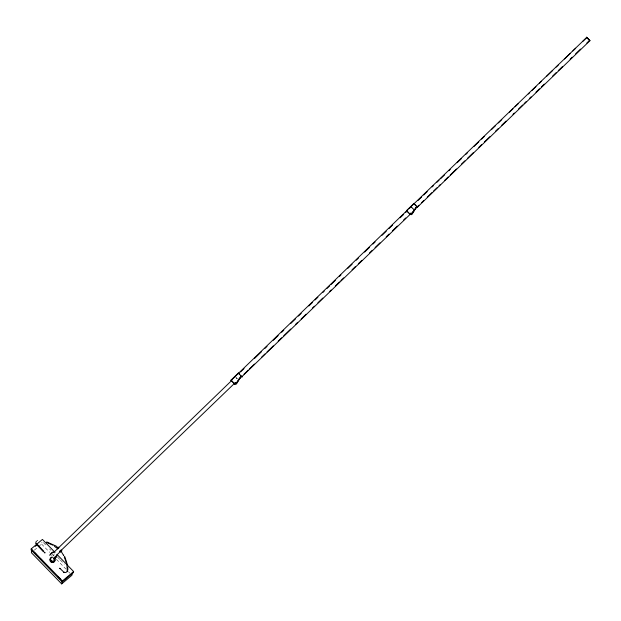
<?xml version="1.0" encoding="UTF-8"?>
<svg xmlns="http://www.w3.org/2000/svg" width="621" height="621" viewBox="0 0 621 621"><rect width="100%" height="100%" fill="white"/><g stroke="black" fill="none" stroke-linecap="round" stroke-linejoin="round"><path stroke-width="0.47" stroke-dasharray="3.1 2.33" d="M34.287 550.198L41.584 544.035L41.964 542.195M235.98 377.537L237.369 378.973M237.253 378.911L235.879 377.483M43.501 542.661L46.87 546.131M49.564 548.91L50.914 550.299M57.652 557.231L59.678 559.319M60.346 560.01L64.39 564.171M41.584 544.035L49.672 552.356M56.41 559.296L65.849 569.015M68.543 571.786L69.894 573.175M51.388 555.702A2.003 1.863 11.6 0 1 51.411 555.221M54.229 553.924A2.003 1.863 11.6 0 1 54.664 554.204"/><path stroke-width="0.93" d="M52.42 552.962L51.978 553.024M57.784 548.304C52.327 546.356 54.058 543.321 58.063 547.877M67.798 569.131C67.13 575.248 67.099 566.104 66.889 565.071M35.785 542.684L36.414 541.116M55.028 552.403L42.414 539.424L31.26 548.848L31.05 549.88L62.247 581.993L73.394 572.57L73.612 571.537L57.016 554.452M31.927 549.911L31.36 552.667L61.689 583.895L71.912 575.256L72.478 572.5M61.689 583.895L62.255 581.14M62.247 581.993L62.457 580.961L73.612 571.537M50.914 554.211L51.209 553.746M60.462 551.169L61.029 550.579M55.579 556.657C52.172 560.654 58.079 555.391 55.106 557.301M236.298 383.11L240.661 377.056L236.562 383.794L235.576 384.298L240.661 377.056M411.816 213.57L416.179 207.515L412.08 214.253L411.094 214.75L416.179 207.515M67.091 571.064L67.681 571.258M58.948 547.862L58.39 547.256L57.241 548.366L57.8 548.972L57.877 548.428M51.38 553.552L51.768 553.187M231.346 380.58L230.981 380.176L238.309 373.097L238.775 373.555M406.864 211.039L406.491 210.635L413.827 203.548L414.58 204.301M231.462 380.712L231.167 380.37L237.827 373.935M238.79 373.632L238.495 373.291L408.013 209.533M408.913 208.672L411.281 206.917M411.343 206.319L586.791 37.369L589.95 40.668L417.359 207.228M53.484 552.674L231.214 380.983M240.552 371.963L244.037 368.595M254.494 358.496L261.464 351.765M264.95 348.397L267.038 346.378M273.318 340.316L278.192 335.604M281.678 332.235L283.774 330.217M290.744 323.487L295.619 318.767M298.406 316.081L301.193 313.388M308.862 305.974L312.347 302.613M315.134 299.92L317.929 297.226M322.804 292.514L324.201 291.164M326.988 288.47L329.774 285.776M331.172 284.434L335.348 280.389M339.532 276.353L340.929 275.002M347.9 268.272L352.084 264.228M356.26 260.191L358.356 258.173M364.628 252.11L369.503 247.399M372.988 244.03L375.084 242.011M382.055 235.281L386.231 231.237M389.025 228.544L392.511 225.182M400.172 217.769L403.658 214.408M405.754 212.382L407.143 211.039M418.158 200.397L421.643 197.028M423.739 195.01L427.225 191.641M432.1 186.929L433.497 185.586M436.982 182.217L439.07 180.199M440.468 178.848L444.652 174.811M448.828 170.767L450.225 169.424M457.196 162.694L461.38 158.65M465.556 154.613L467.652 152.587M473.924 146.533L478.807 141.821M481.593 139.127L484.38 136.434M491.351 129.696L495.535 125.659M498.321 122.966L501.807 119.597M509.476 112.191L512.962 108.822M515.05 106.804L518.535 103.435M528.292 94.012L529.69 92.661M531.778 90.643L535.962 86.606M539.447 83.237L541.535 81.219M546.418 76.507L552.69 70.445M556.175 67.076L558.263 65.058M564.536 58.995L570.117 53.616M572.904 50.922L575.69 48.228M582.661 41.491L586.845 37.454L589.95 40.668M59.903 551.106L61.044 549.996L61.805 550.804L60.664 551.914L59.903 551.106L60.353 551.588L56.255 555.539M60.136 551.347L234.684 383.18M238.456 379.547L239.846 378.197M244.03 374.16L248.214 370.116M249.603 368.773L254.486 364.061M261.457 357.323L264.942 353.962M267.03 351.936L273.302 345.881M278.185 341.162L281.67 337.801M283.758 335.782L290.729 329.045M295.612 324.333L297.7 322.315M301.185 318.946L306.068 314.234M312.34 308.171L314.428 306.153M317.913 302.784L322.796 298.072M329.767 291.342L331.156 289.991M335.34 285.955L339.524 281.911M340.913 280.568L343.708 277.874M352.068 269.793L355.554 266.425M358.34 263.731L361.826 260.37M369.495 252.957L372.282 250.263M375.068 247.577L379.951 242.858M386.223 236.803L389.01 234.109M392.495 230.74L397.378 226.028M403.65 219.966L405.738 217.948M416.753 207.305L418.849 205.287M421.636 202.593L423.724 200.575M427.209 197.206L432.092 192.494M433.489 191.144L436.967 187.783M439.063 185.757L440.452 184.414M444.636 180.369L448.121 177.008M450.217 174.982L456.489 168.928M461.364 164.216L464.85 160.847M467.636 158.153L473.218 152.766M478.791 147.379L481.578 144.685M484.372 141.992L489.946 136.604M495.519 131.217L498.306 128.524M501.791 125.163L505.975 121.118M512.946 114.388L514.343 113.038M518.527 109.001L522.703 104.957M524.101 103.614L526.189 101.596M529.674 98.227L531.071 96.876M535.946 92.164L539.432 88.803M541.528 86.777L544.314 84.083M552.682 76.01L556.16 72.641M558.256 70.623L562.44 66.579M570.101 59.174L572.197 57.155M575.683 53.786L580.557 49.075M586.829 43.012L589.624 40.318L586.845 37.454M241.748 376.637L242.112 377.04L241.81 376.745L410.264 214.245M413.043 211.559L414.432 210.216M55.013 557.347L54.33 557.844M35.234 546.348L36.623 545.168M411.187 213.896C409.55 214.982 410.892 211.893 411.56 213.282M235.67 383.444C234.032 384.531 235.382 381.441 236.042 382.831M63.629 555.244L63.878 555.143M63.552 555.391L60.85 550.858M416.45 207.794L415.837 207.398M240.932 377.335L240.319 376.947M236.027 382.831L236.64 383.227M46.73 541.9L54.555 545.417M46.544 542.482L52.878 545.153M231.493 380.72L234.583 383.887M406.491 210.635L407.252 211.388M410.031 214.307L409.681 213.903M238.495 373.291L239.062 373.85M230.981 380.176L231.439 380.634M234.513 383.856L234.032 383.374M417.165 207.034L417.63 207.492L417.265 207.088M409.837 214.121L410.302 214.579L409.93 214.175M234.319 383.662L234.785 384.12L234.42 383.716M231.617 380.828L232.083 381.294M589.671 40.404L586.519 37.105M409.542 213.826L409.992 214.284M231.284 380.471L231.734 380.929M414.455 204.169L414.952 204.682M411.568 207.212L413.997 209.727M407.128 211.256L407.624 211.761M238.938 373.718L239.434 374.23M52.707 554.569L53.748 555.648M414.867 204.588L415.379 205.116M407.539 211.668L408.044 212.196M239.349 374.137L240.808 375.635M232.021 381.216L233.923 383.188M31.26 548.848L62.457 580.961M34.621 552.69L36.647 554.77M40.691 558.931L42.709 561.011M57.536 576.28L60.237 579.051M415.34 205.07L415.837 205.582M408.005 212.149L408.991 213.174M415.822 205.574L416.326 206.094M416.264 206.04L416.769 206.56M408.936 213.119L409.441 213.64M240.746 375.581L241.258 376.109M37.237 544.33L43.944 551.425M36.802 544.757L43.517 551.867M416.668 206.459L417.149 206.964M409.34 213.539L409.821 214.043M241.15 376.008L241.631 376.505M233.822 383.087L234.303 383.592M417.009 206.816L417.444 207.305M406.693 210.868L407.112 211.311M241.491 376.365L241.926 376.846M413.865 203.603L414.191 203.952M238.681 373.5L238.309 373.097M61.805 550.804L60.664 551.914M58.39 547.256L57.241 548.366M59.934 568.401L64.165 572.484A2.826 2.756 -31.2 0 0 67.386 571.165M64.755 556.556L67.479 564.955M64.211 556.827L66.47 562.991M37.625 540.449L37.578 540.549M67.728 567.051L67.798 569.17M53.173 552.504A2.391 0.52 -44.2 0 0 52.56 552.216L52.156 552.488A2.391 0.52 -44.2 0 0 50.115 554.545L49.897 554.902A2.391 0.52 -44.2 0 0 49.944 555.407M54.268 558.248A2.003 1.863 11.6 0 1 53.802 560.817A2.003 1.863 11.6 0 1 51.031 560.359A2.003 1.863 11.6 0 1 51.38 557.774M53.033 557.433A2.003 1.863 11.6 0 1 52.094 556.99M53.678 561.687A2.003 1.863 11.6 0 1 53.266 561.912M51.853 561.966A2.003 1.863 11.6 0 1 51.411 561.772M50.526 560.709A2.003 1.863 11.6 0 1 50.441 560.258M50.464 559.816A2.003 1.863 11.6 0 1 50.604 559.381M54.795 558.093A2.546 2.368 11.6 0 1 53.949 561.337L53.344 561.57A2.546 2.368 11.6 0 1 51.302 557.208M54.974 560.204A2.546 2.368 11.6 0 1 53.763 562.253L53.158 562.486A2.546 2.368 11.6 0 1 50.596 558.504M63.963 572.578L64.336 572.228L63.963 572.578M44.417 552.643L44.991 552.791L44.417 552.643M59.632 568.308L60.237 568.494L59.632 568.308M35.886 543.748L36.422 543.491L35.925 543.724M54.601 558.706A2.391 0.52 -44.2 0 0 56.946 555.849A2.391 0.52 -44.2 0 0 54.112 557.922A2.391 0.52 -44.2 0 0 54.601 558.706"/></g></svg>
